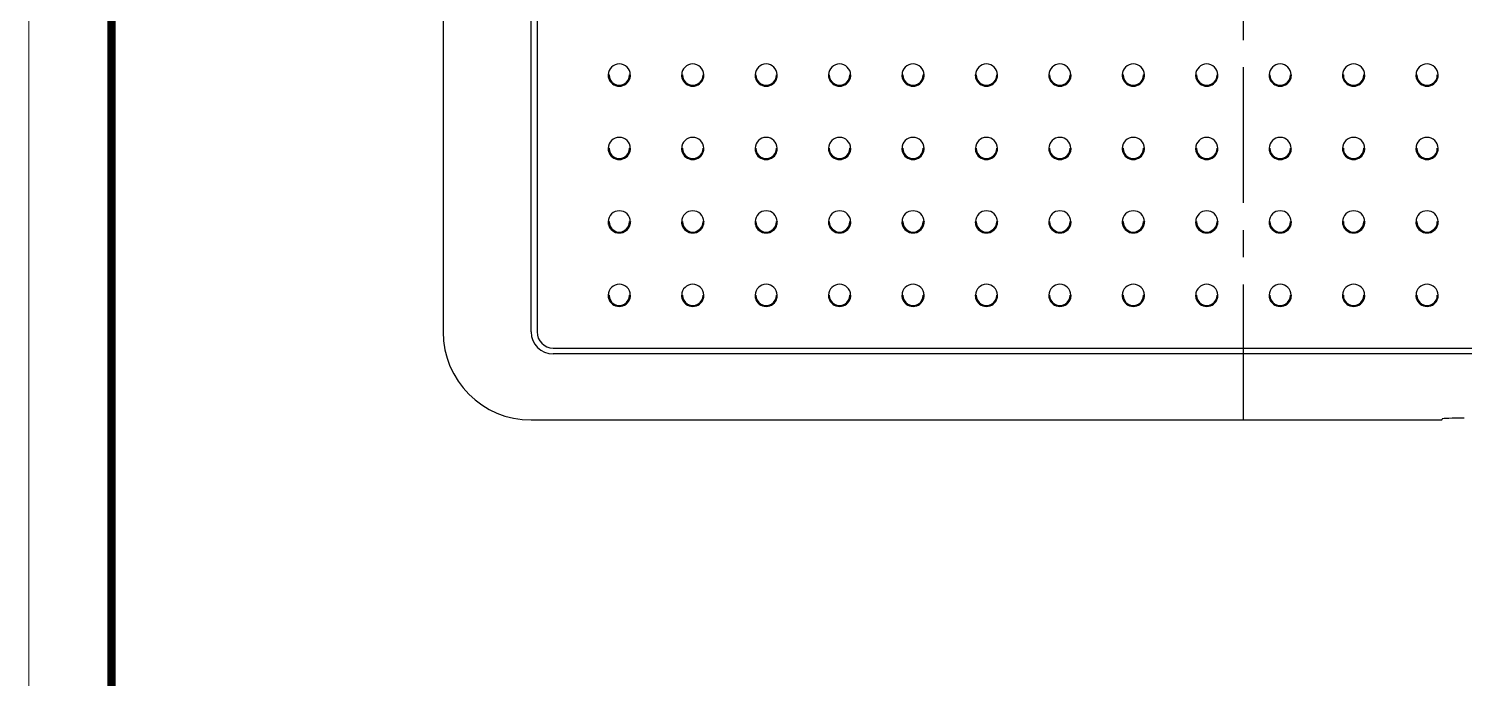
# Model space of a CAD drawing. Header units: millimetres. Extents: x 2151 to 2806, y 681 to 1136.
# Drawn here: x 2151.1 to 2346.6, y 919.2 to 1007.7 of the extents above; entities that cross this region are included whole.
import ezdxf

# ---------------------------------------------------------------- set-up
doc = ezdxf.new("R2010")
doc.units = ezdxf.units.MM
doc.linetypes.add('CENTER', pattern=[50.8, 31.75, -6.35, 6.35, -6.35])
doc.layers.add('from', color=7, linetype='Continuous', lineweight=13)

msp = doc.modelspace()

# ---------------------------------------------------------------- linework, layer by layer
at = {"color": 1, "linetype": 'CENTER', "ltscale": 0.582}
msp.add_line((2316.494, 954.39), (2316.494, 1099.89), dxfattribs=at)
at = {"color": 7, "linetype": 'Continuous'}
for p, q in [((2207.494, 1086.397), (2207.494, 966.382)), ((2219.494, 966.39), (2219.494, 1086.39)), ((2220.294, 1086.39), (2220.294, 966.39)), ((2230.095, 1001.414), (2229.995, 1001.414)), ((2232.994, 1001.414), (2232.894, 1001.414)), ((2233, 1001.409), (2233.005, 1001.403)), ((2240.095, 1001.414), (2239.995, 1001.414)), ((2242.994, 1001.414), (2242.894, 1001.414)), ((2243, 1001.409), (2243.005, 1001.403)), ((2250.095, 1001.414), (2249.995, 1001.414)), ((2252.994, 1001.414), (2252.894, 1001.414)), ((2253, 1001.409), (2253.005, 1001.403)), ((2260.095, 1001.414), (2259.995, 1001.414)), ((2262.994, 1001.414), (2262.894, 1001.414)), ((2263, 1001.409), (2263.005, 1001.403)), ((2270.095, 1001.414), (2269.995, 1001.414)), ((2272.994, 1001.414), (2272.894, 1001.414)), ((2273, 1001.409), (2273.005, 1001.403)), ((2280.095, 1001.414), (2279.995, 1001.414)), ((2282.994, 1001.414), (2282.894, 1001.414)), ((2283, 1001.409), (2283.005, 1001.403)), ((2290.095, 1001.414), (2289.995, 1001.414)), ((2292.994, 1001.414), (2292.894, 1001.414)), ((2293, 1001.409), (2293.005, 1001.403)), ((2300.095, 1001.414), (2299.995, 1001.414)), ((2302.994, 1001.414), (2302.894, 1001.414)), ((2303, 1001.409), (2303.005, 1001.403)), ((2310.095, 1001.414), (2309.995, 1001.414)), ((2312.994, 1001.414), (2312.894, 1001.414)), ((2313, 1001.409), (2313.005, 1001.403)), ((2320.095, 1001.414), (2319.995, 1001.414)), ((2322.994, 1001.414), (2322.894, 1001.414)), ((2323, 1001.409), (2323.005, 1001.403)), ((2330.095, 1001.414), (2329.995, 1001.414)), ((2332.994, 1001.414), (2332.894, 1001.414)), ((2333, 1001.409), (2333.005, 1001.403)), ((2340.095, 1001.414), (2339.995, 1001.414)), ((2342.994, 1001.414), (2342.894, 1001.414)), ((2343, 1001.409), (2343.005, 1001.403)), ((2230.095, 991.414), (2229.995, 991.414)), ((2232.994, 991.414), (2232.894, 991.414)), ((2233, 991.409), (2233.005, 991.403)), ((2240.095, 991.414), (2239.995, 991.414)), ((2242.994, 991.414), (2242.894, 991.414)), ((2243, 991.409), (2243.005, 991.403)), ((2250.095, 991.414), (2249.995, 991.414)), ((2252.994, 991.414), (2252.894, 991.414)), ((2253, 991.409), (2253.005, 991.403)), ((2260.095, 991.414), (2259.995, 991.414)), ((2262.994, 991.414), (2262.894, 991.414)), ((2263, 991.409), (2263.005, 991.403)), ((2270.095, 991.414), (2269.995, 991.414)), ((2272.994, 991.414), (2272.894, 991.414)), ((2273, 991.409), (2273.005, 991.403)), ((2280.095, 991.414), (2279.995, 991.414)), ((2282.994, 991.414), (2282.894, 991.414)), ((2283, 991.409), (2283.005, 991.403)), ((2290.095, 991.414), (2289.995, 991.414)), ((2292.994, 991.414), (2292.894, 991.414)), ((2293, 991.409), (2293.005, 991.403)), ((2300.095, 991.414), (2299.995, 991.414)), ((2302.994, 991.414), (2302.894, 991.414)), ((2303, 991.409), (2303.005, 991.403)), ((2310.095, 991.414), (2309.995, 991.414)), ((2312.994, 991.414), (2312.894, 991.414)), ((2313, 991.409), (2313.005, 991.403)), ((2320.095, 991.414), (2319.995, 991.414)), ((2322.994, 991.414), (2322.894, 991.414)), ((2323, 991.409), (2323.005, 991.403)), ((2330.095, 991.414), (2329.995, 991.414)), ((2332.994, 991.414), (2332.894, 991.414)), ((2333, 991.409), (2333.005, 991.403)), ((2340.095, 991.414), (2339.995, 991.414)), ((2342.994, 991.414), (2342.894, 991.414)), ((2343, 991.409), (2343.005, 991.403)), ((2230.095, 981.414), (2229.995, 981.414)), ((2232.994, 981.414), (2232.894, 981.414)), ((2233, 981.409), (2233.005, 981.403)), ((2240.095, 981.414), (2239.995, 981.414)), ((2242.994, 981.414), (2242.894, 981.414)), ((2243, 981.409), (2243.005, 981.403)), ((2250.095, 981.414), (2249.995, 981.414)), ((2252.994, 981.414), (2252.894, 981.414)), ((2253, 981.409), (2253.005, 981.403)), ((2260.095, 981.414), (2259.995, 981.414)), ((2262.994, 981.414), (2262.894, 981.414)), ((2263, 981.409), (2263.005, 981.403)), ((2270.095, 981.414), (2269.995, 981.414)), ((2272.994, 981.414), (2272.894, 981.414)), ((2273, 981.409), (2273.005, 981.403)), ((2280.095, 981.414), (2279.995, 981.414)), ((2282.994, 981.414), (2282.894, 981.414)), ((2283, 981.409), (2283.005, 981.403)), ((2290.095, 981.414), (2289.995, 981.414)), ((2292.994, 981.414), (2292.894, 981.414)), ((2293, 981.409), (2293.005, 981.403)), ((2300.095, 981.414), (2299.995, 981.414)), ((2302.994, 981.414), (2302.894, 981.414)), ((2303, 981.409), (2303.005, 981.403)), ((2310.095, 981.414), (2309.995, 981.414)), ((2312.994, 981.414), (2312.894, 981.414)), ((2313, 981.409), (2313.005, 981.403)), ((2320.095, 981.414), (2319.995, 981.414)), ((2322.994, 981.414), (2322.894, 981.414)), ((2323, 981.409), (2323.005, 981.403)), ((2330.095, 981.414), (2329.995, 981.414)), ((2332.994, 981.414), (2332.894, 981.414)), ((2333, 981.409), (2333.005, 981.403)), ((2340.095, 981.414), (2339.995, 981.414)), ((2342.994, 981.414), (2342.894, 981.414)), ((2343, 981.409), (2343.005, 981.403)), ((2230.095, 971.414), (2229.995, 971.414)), ((2232.994, 971.414), (2232.894, 971.414)), ((2233, 971.409), (2233.005, 971.403)), ((2240.095, 971.414), (2239.995, 971.414)), ((2242.994, 971.414), (2242.894, 971.414)), ((2243, 971.409), (2243.005, 971.403)), ((2250.095, 971.414), (2249.995, 971.414)), ((2252.994, 971.414), (2252.894, 971.414)), ((2253, 971.409), (2253.005, 971.403)), ((2260.095, 971.414), (2259.995, 971.414)), ((2262.994, 971.414), (2262.894, 971.414)), ((2263, 971.409), (2263.005, 971.403)), ((2270.095, 971.414), (2269.995, 971.414)), ((2272.994, 971.414), (2272.894, 971.414)), ((2273, 971.409), (2273.005, 971.403)), ((2280.095, 971.414), (2279.995, 971.414)), ((2282.994, 971.414), (2282.894, 971.414)), ((2283, 971.409), (2283.005, 971.403)), ((2290.095, 971.414), (2289.995, 971.414)), ((2292.994, 971.414), (2292.894, 971.414)), ((2293, 971.409), (2293.005, 971.403)), ((2300.095, 971.414), (2299.995, 971.414)), ((2302.994, 971.414), (2302.894, 971.414)), ((2303, 971.409), (2303.005, 971.403)), ((2310.095, 971.414), (2309.995, 971.414)), ((2312.994, 971.414), (2312.894, 971.414)), ((2313, 971.409), (2313.005, 971.403)), ((2320.095, 971.414), (2319.995, 971.414)), ((2322.994, 971.414), (2322.894, 971.414)), ((2323, 971.409), (2323.005, 971.403)), ((2330.095, 971.414), (2329.995, 971.414)), ((2332.994, 971.414), (2332.894, 971.414)), ((2333, 971.409), (2333.005, 971.403)), ((2340.095, 971.414), (2339.995, 971.414)), ((2342.994, 971.414), (2342.894, 971.414)), ((2343, 971.409), (2343.005, 971.403)), ((2222.494, 964.19), (2410.494, 964.19)), ((2410.494, 963.39), (2222.494, 963.39)), ((2219.487, 954.39), (2343.494, 954.39)), ((2343.494, 954.39), (2343.565, 954.531))]:
    msp.add_line(p, q, dxfattribs=at)
for centre, radius, start, end in [((2231.295, 1001.339), 1.319, 187.31204, 194.7472), ((2231.494, 1001.39), 1.5, 0.93375, 179.06625), ((2231.494, 1001.39), 1.524, 194.67807, 345.32193), ((2231.494, 1001.39), 1.4, 178.99954, 1.00046), ((2241.295, 1001.339), 1.319, 187.31203, 194.7472), ((2241.494, 1001.39), 1.5, 0.93375, 179.06625), ((2241.494, 1001.39), 1.524, 194.67807, 345.32193), ((2241.494, 1001.39), 1.4, 178.99954, 1.00046), ((2251.295, 1001.339), 1.319, 187.31203, 194.7472), ((2251.494, 1001.39), 1.5, 0.93375, 179.06625), ((2251.494, 1001.39), 1.524, 194.67807, 345.32193), ((2251.494, 1001.39), 1.4, 178.99954, 1.00046), ((2261.295, 1001.339), 1.319, 187.31203, 194.7472), ((2261.494, 1001.39), 1.5, 0.93375, 179.06625), ((2261.494, 1001.39), 1.524, 194.67807, 345.32193), ((2261.494, 1001.39), 1.4, 178.99954, 1.00046), ((2271.295, 1001.339), 1.319, 187.31203, 194.7472), ((2271.494, 1001.39), 1.5, 0.93375, 179.06625), ((2271.494, 1001.39), 1.524, 194.67807, 345.32193), ((2271.494, 1001.39), 1.4, 178.99954, 1.00046), ((2281.295, 1001.339), 1.319, 187.31203, 194.7472), ((2281.494, 1001.39), 1.5, 0.93375, 179.06625), ((2281.494, 1001.39), 1.524, 194.67807, 345.32193), ((2281.494, 1001.39), 1.4, 178.99954, 1.00046), ((2291.295, 1001.339), 1.319, 187.31203, 194.7472), ((2291.494, 1001.39), 1.5, 0.93375, 179.06625), ((2291.494, 1001.39), 1.524, 194.67807, 345.32193), ((2291.494, 1001.39), 1.4, 178.99954, 1.00046), ((2301.295, 1001.339), 1.319, 187.31203, 194.7472), ((2301.494, 1001.39), 1.5, 0.93375, 179.06625), ((2301.494, 1001.39), 1.524, 194.67807, 345.32193), ((2301.494, 1001.39), 1.4, 178.99954, 1.00046), ((2311.295, 1001.339), 1.319, 187.31203, 194.7472), ((2311.494, 1001.39), 1.5, 0.93375, 179.06625), ((2311.494, 1001.39), 1.524, 194.67807, 345.32193), ((2311.494, 1001.39), 1.4, 178.99954, 1.00046), ((2321.295, 1001.339), 1.319, 187.31203, 194.7472), ((2321.494, 1001.39), 1.5, 0.93375, 179.06625), ((2321.494, 1001.39), 1.524, 194.67807, 345.32193), ((2321.494, 1001.39), 1.4, 178.99954, 1.00046), ((2331.295, 1001.339), 1.319, 187.31203, 194.7472), ((2331.494, 1001.39), 1.5, 0.93375, 179.06625), ((2331.494, 1001.39), 1.524, 194.67807, 345.32193), ((2331.494, 1001.39), 1.4, 178.99954, 1.00046), ((2341.295, 1001.339), 1.319, 187.31203, 194.7472), ((2341.494, 1001.39), 1.5, 0.93375, 179.06625), ((2341.494, 1001.39), 1.524, 194.67807, 345.32193), ((2341.494, 1001.39), 1.4, 178.99954, 1.00046), ((2231.295, 991.339), 1.319, 187.31204, 194.7472), ((2231.494, 991.39), 1.5, 0.93375, 179.06625), ((2231.494, 991.39), 1.4, 178.99954, 1.00046), ((2241.295, 991.339), 1.319, 187.31203, 194.7472), ((2241.494, 991.39), 1.5, 0.93375, 179.06625), ((2241.494, 991.39), 1.4, 178.99954, 1.00046), ((2251.295, 991.339), 1.319, 187.31203, 194.7472), ((2251.494, 991.39), 1.5, 0.93375, 179.06625), ((2251.494, 991.39), 1.4, 178.99954, 1.00046), ((2261.295, 991.339), 1.319, 187.31203, 194.7472), ((2261.494, 991.39), 1.5, 0.93375, 179.06625), ((2261.494, 991.39), 1.4, 178.99954, 1.00046), ((2271.295, 991.339), 1.319, 187.31203, 194.7472), ((2271.494, 991.39), 1.5, 0.93375, 179.06625), ((2271.494, 991.39), 1.4, 178.99954, 1.00046), ((2281.295, 991.339), 1.319, 187.31203, 194.7472), ((2281.494, 991.39), 1.5, 0.93375, 179.06625), ((2281.494, 991.39), 1.4, 178.99954, 1.00046), ((2291.295, 991.339), 1.319, 187.31203, 194.7472), ((2291.494, 991.39), 1.5, 0.93375, 179.06625), ((2291.494, 991.39), 1.4, 178.99954, 1.00046), ((2301.295, 991.339), 1.319, 187.31203, 194.7472), ((2301.494, 991.39), 1.5, 0.93375, 179.06625), ((2301.494, 991.39), 1.4, 178.99954, 1.00046), ((2311.295, 991.339), 1.319, 187.31203, 194.7472), ((2311.494, 991.39), 1.5, 0.93375, 179.06625), ((2311.494, 991.39), 1.4, 178.99954, 1.00046), ((2321.295, 991.339), 1.319, 187.31203, 194.7472), ((2321.494, 991.39), 1.5, 0.93375, 179.06625), ((2321.494, 991.39), 1.4, 178.99954, 1.00046), ((2331.295, 991.339), 1.319, 187.31203, 194.7472), ((2331.494, 991.39), 1.5, 0.93375, 179.06625), ((2331.494, 991.39), 1.4, 178.99954, 1.00046), ((2341.295, 991.339), 1.319, 187.31203, 194.7472), ((2341.494, 991.39), 1.5, 0.93375, 179.06625), ((2341.494, 991.39), 1.4, 178.99954, 1.00046), ((2231.494, 991.39), 1.524, 194.67807, 345.32193), ((2241.494, 991.39), 1.524, 194.67807, 345.32193), ((2251.494, 991.39), 1.524, 194.67807, 345.32193), ((2261.494, 991.39), 1.524, 194.67807, 345.32193), ((2271.494, 991.39), 1.524, 194.67807, 345.32193), ((2281.494, 991.39), 1.524, 194.67807, 345.32193), ((2291.494, 991.39), 1.524, 194.67807, 345.32193), ((2301.494, 991.39), 1.524, 194.67807, 345.32193), ((2311.494, 991.39), 1.524, 194.67807, 345.32193), ((2321.494, 991.39), 1.524, 194.67807, 345.32193), ((2331.494, 991.39), 1.524, 194.67807, 345.32193), ((2341.494, 991.39), 1.524, 194.67807, 345.32193), ((2231.494, 981.39), 1.5, 0.93375, 179.06625), ((2231.494, 981.39), 1.4, 178.99954, 1.00046), ((2241.494, 981.39), 1.5, 0.93375, 179.06625), ((2241.494, 981.39), 1.4, 178.99954, 1.00046), ((2251.494, 981.39), 1.5, 0.93375, 179.06625), ((2251.494, 981.39), 1.4, 178.99954, 1.00046), ((2261.494, 981.39), 1.5, 0.93375, 179.06625), ((2261.494, 981.39), 1.4, 178.99954, 1.00046), ((2271.494, 981.39), 1.5, 0.93375, 179.06625), ((2271.494, 981.39), 1.4, 178.99954, 1.00046), ((2281.494, 981.39), 1.5, 0.93375, 179.06625), ((2281.494, 981.39), 1.4, 178.99954, 1.00046), ((2291.494, 981.39), 1.5, 0.93375, 179.06625), ((2291.494, 981.39), 1.4, 178.99954, 1.00046), ((2301.494, 981.39), 1.5, 0.93375, 179.06625), ((2301.494, 981.39), 1.4, 178.99954, 1.00046), ((2311.494, 981.39), 1.5, 0.93375, 179.06625), ((2311.494, 981.39), 1.4, 178.99954, 1.00046), ((2321.494, 981.39), 1.5, 0.93375, 179.06625), ((2321.494, 981.39), 1.4, 178.99954, 1.00046), ((2331.494, 981.39), 1.5, 0.93375, 179.06625), ((2331.494, 981.39), 1.4, 178.99954, 1.00046), ((2341.494, 981.39), 1.5, 0.93375, 179.06625), ((2341.494, 981.39), 1.4, 178.99954, 1.00046), ((2231.295, 981.339), 1.319, 187.31204, 194.7472), ((2231.494, 981.39), 1.524, 194.67807, 345.32193), ((2241.295, 981.339), 1.319, 187.31203, 194.7472), ((2241.494, 981.39), 1.524, 194.67807, 345.32193), ((2251.295, 981.339), 1.319, 187.31203, 194.7472), ((2251.494, 981.39), 1.524, 194.67807, 345.32193), ((2261.295, 981.339), 1.319, 187.31203, 194.7472), ((2261.494, 981.39), 1.524, 194.67807, 345.32193), ((2271.295, 981.339), 1.319, 187.31203, 194.7472), ((2271.494, 981.39), 1.524, 194.67807, 345.32193), ((2281.295, 981.339), 1.319, 187.31203, 194.7472), ((2281.494, 981.39), 1.524, 194.67807, 345.32193), ((2291.295, 981.339), 1.319, 187.31203, 194.7472), ((2291.494, 981.39), 1.524, 194.67807, 345.32193), ((2301.295, 981.339), 1.319, 187.31203, 194.7472), ((2301.494, 981.39), 1.524, 194.67807, 345.32193), ((2311.295, 981.339), 1.319, 187.31203, 194.7472), ((2311.494, 981.39), 1.524, 194.67807, 345.32193), ((2321.295, 981.339), 1.319, 187.31203, 194.7472), ((2321.494, 981.39), 1.524, 194.67807, 345.32193), ((2331.295, 981.339), 1.319, 187.31203, 194.7472), ((2331.494, 981.39), 1.524, 194.67807, 345.32193), ((2341.295, 981.339), 1.319, 187.31203, 194.7472), ((2341.494, 981.39), 1.524, 194.67807, 345.32193), ((2231.494, 971.39), 1.5, 0.93375, 179.06625), ((2241.494, 971.39), 1.5, 0.93375, 179.06625), ((2251.494, 971.39), 1.5, 0.93375, 179.06625), ((2261.494, 971.39), 1.5, 0.93375, 179.06625), ((2271.494, 971.39), 1.5, 0.93375, 179.06625), ((2281.494, 971.39), 1.5, 0.93375, 179.06625), ((2291.494, 971.39), 1.5, 0.93375, 179.06625), ((2301.494, 971.39), 1.5, 0.93375, 179.06625), ((2311.494, 971.39), 1.5, 0.93375, 179.06625), ((2321.494, 971.39), 1.5, 0.93375, 179.06625), ((2331.494, 971.39), 1.5, 0.93375, 179.06625), ((2341.494, 971.39), 1.5, 0.93375, 179.06625), ((2231.295, 971.339), 1.319, 187.31204, 194.7472), ((2231.494, 971.39), 1.524, 194.67807, 345.32193), ((2231.494, 971.39), 1.4, 178.99954, 1.00046), ((2241.295, 971.339), 1.319, 187.31203, 194.7472), ((2241.494, 971.39), 1.524, 194.67807, 345.32193), ((2241.494, 971.39), 1.4, 178.99954, 1.00046), ((2251.295, 971.339), 1.319, 187.31203, 194.7472), ((2251.494, 971.39), 1.524, 194.67807, 345.32193), ((2251.494, 971.39), 1.4, 178.99954, 1.00046), ((2261.295, 971.339), 1.319, 187.31203, 194.7472), ((2261.494, 971.39), 1.524, 194.67807, 345.32193), ((2261.494, 971.39), 1.4, 178.99954, 1.00046), ((2271.295, 971.339), 1.319, 187.31203, 194.7472), ((2271.494, 971.39), 1.524, 194.67807, 345.32193), ((2271.494, 971.39), 1.4, 178.99954, 1.00046), ((2281.295, 971.339), 1.319, 187.31203, 194.7472), ((2281.494, 971.39), 1.524, 194.67807, 345.32193), ((2281.494, 971.39), 1.4, 178.99954, 1.00046), ((2291.295, 971.339), 1.319, 187.31203, 194.7472), ((2291.494, 971.39), 1.524, 194.67807, 345.32193), ((2291.494, 971.39), 1.4, 178.99954, 1.00046), ((2301.295, 971.339), 1.319, 187.31203, 194.7472), ((2301.494, 971.39), 1.524, 194.67807, 345.32193), ((2301.494, 971.39), 1.4, 178.99954, 1.00046), ((2311.295, 971.339), 1.319, 187.31203, 194.7472), ((2311.494, 971.39), 1.524, 194.67807, 345.32193), ((2311.494, 971.39), 1.4, 178.99954, 1.00046), ((2321.295, 971.339), 1.319, 187.31203, 194.7472), ((2321.494, 971.39), 1.524, 194.67807, 345.32193), ((2321.494, 971.39), 1.4, 178.99954, 1.00046), ((2331.295, 971.339), 1.319, 187.31203, 194.7472), ((2331.494, 971.39), 1.524, 194.67807, 345.32193), ((2331.494, 971.39), 1.4, 178.99954, 1.00046), ((2341.295, 971.339), 1.319, 187.31203, 194.7472), ((2341.494, 971.39), 1.524, 194.67807, 345.32193), ((2341.494, 971.39), 1.4, 178.99954, 1.00046), ((2222.494, 966.39), 3, 180, 270), ((2222.494, 966.39), 2.2, 180, 270)]:
    msp.add_arc(centre, radius, start, end, dxfattribs=at)
for centre, major_axis, ratio, start_param, end_param in [((2219.502, 966.397), (8.496, 8.496), 0.9987828, -3.9263818, -2.3568035), ((2346.565, 954.529), (3, 0), 0.0349208, 1.5707963, 3.1241394)]:
    msp.add_ellipse(centre, major_axis=major_axis, ratio=ratio, start_param=start_param, end_param=end_param, dxfattribs=at)
for points, start_tangent, end_tangent in [([(2229.98, 1001.39), (2229.977, 1001.309), (2229.987, 1001.171)], (-0.12877, -0.9916745), (0.1259547, -0.992036)), ([(2229.981, 1001.399), (2229.98, 1001.39)], (-0.2560122, -0.9666735), (-0.12877, -0.9916745)), ([(2229.984, 1001.403), (2229.981, 1001.399)], (-0.7102542, -0.7039453), (-0.2560122, -0.9666735)), ([(2232.969, 1001.003), (2233.002, 1001.171), (2233.012, 1001.309), (2233.009, 1001.39)], (0.2533877, 0.9673648), (-0.12877, 0.9916745)), ([(2233.009, 1001.39), (2233.007, 1001.399), (2233.005, 1001.4)], (-0.12877, 0.9916745), (-0.964125, 0.2654486)), ([(2239.98, 1001.39), (2239.977, 1001.309), (2239.987, 1001.171)], (-0.12877, -0.9916745), (0.1259544, -0.992036)), ([(2239.981, 1001.399), (2239.98, 1001.39)], (-0.2560119, -0.9666736), (-0.12877, -0.9916745)), ([(2239.984, 1001.403), (2239.981, 1001.399)], (-0.7102542, -0.7039453), (-0.2560119, -0.9666736)), ([(2242.969, 1001.003), (2243.002, 1001.171), (2243.012, 1001.309), (2243.009, 1001.39)], (0.2533877, 0.9673648), (-0.12877, 0.9916745)), ([(2243.009, 1001.39), (2243.007, 1001.399), (2243.005, 1001.4)], (-0.12877, 0.9916745), (-0.9641251, 0.2654483)), ([(2249.98, 1001.39), (2249.977, 1001.309), (2249.987, 1001.171)], (-0.12877, -0.9916745), (0.1259544, -0.992036)), ([(2249.981, 1001.399), (2249.98, 1001.39)], (-0.2560119, -0.9666736), (-0.12877, -0.9916745)), ([(2249.984, 1001.403), (2249.981, 1001.399)], (-0.7102542, -0.7039453), (-0.2560119, -0.9666736)), ([(2252.969, 1001.003), (2253.002, 1001.171), (2253.012, 1001.309), (2253.009, 1001.39)], (0.2533877, 0.9673648), (-0.12877, 0.9916745)), ([(2253.009, 1001.39), (2253.007, 1001.399), (2253.005, 1001.4)], (-0.12877, 0.9916745), (-0.9641251, 0.2654483)), ([(2259.98, 1001.39), (2259.977, 1001.309), (2259.987, 1001.171)], (-0.12877, -0.9916745), (0.1259544, -0.992036)), ([(2259.981, 1001.399), (2259.98, 1001.39)], (-0.2560119, -0.9666736), (-0.12877, -0.9916745)), ([(2259.984, 1001.403), (2259.981, 1001.399)], (-0.7102542, -0.7039453), (-0.2560119, -0.9666736)), ([(2262.969, 1001.003), (2263.002, 1001.171), (2263.012, 1001.309), (2263.009, 1001.39)], (0.2533877, 0.9673648), (-0.12877, 0.9916745)), ([(2263.009, 1001.39), (2263.007, 1001.399), (2263.005, 1001.4)], (-0.12877, 0.9916745), (-0.9641251, 0.2654483)), ([(2269.98, 1001.39), (2269.977, 1001.309), (2269.987, 1001.171)], (-0.12877, -0.9916745), (0.1259544, -0.992036)), ([(2269.981, 1001.399), (2269.98, 1001.39)], (-0.2560119, -0.9666736), (-0.12877, -0.9916745)), ([(2269.984, 1001.403), (2269.981, 1001.399)], (-0.7102542, -0.7039453), (-0.2560119, -0.9666736)), ([(2272.969, 1001.003), (2273.002, 1001.171), (2273.012, 1001.309), (2273.009, 1001.39)], (0.2533877, 0.9673648), (-0.12877, 0.9916745)), ([(2273.009, 1001.39), (2273.007, 1001.399), (2273.005, 1001.4)], (-0.12877, 0.9916745), (-0.9641251, 0.2654483)), ([(2279.98, 1001.39), (2279.977, 1001.309), (2279.987, 1001.171)], (-0.12877, -0.9916745), (0.1259544, -0.992036)), ([(2279.981, 1001.399), (2279.98, 1001.39)], (-0.2560119, -0.9666736), (-0.12877, -0.9916745)), ([(2279.984, 1001.403), (2279.981, 1001.399)], (-0.7102542, -0.7039453), (-0.2560119, -0.9666736)), ([(2282.969, 1001.003), (2283.002, 1001.171), (2283.012, 1001.309), (2283.009, 1001.39)], (0.2533877, 0.9673648), (-0.12877, 0.9916745)), ([(2283.009, 1001.39), (2283.007, 1001.399), (2283.005, 1001.4)], (-0.12877, 0.9916745), (-0.9641251, 0.2654483)), ([(2289.98, 1001.39), (2289.977, 1001.309), (2289.987, 1001.171)], (-0.12877, -0.9916745), (0.1259544, -0.992036)), ([(2289.981, 1001.399), (2289.98, 1001.39)], (-0.2560119, -0.9666736), (-0.12877, -0.9916745)), ([(2289.984, 1001.403), (2289.981, 1001.399)], (-0.7102542, -0.7039453), (-0.2560119, -0.9666736)), ([(2292.969, 1001.003), (2293.002, 1001.171), (2293.012, 1001.309), (2293.009, 1001.39)], (0.2533877, 0.9673648), (-0.12877, 0.9916745)), ([(2293.009, 1001.39), (2293.007, 1001.399), (2293.005, 1001.4)], (-0.12877, 0.9916745), (-0.9641251, 0.2654483)), ([(2299.98, 1001.39), (2299.977, 1001.309), (2299.987, 1001.171)], (-0.12877, -0.9916745), (0.1259544, -0.992036)), ([(2299.981, 1001.399), (2299.98, 1001.39)], (-0.2560119, -0.9666736), (-0.12877, -0.9916745)), ([(2299.984, 1001.403), (2299.981, 1001.399)], (-0.7102542, -0.7039453), (-0.2560119, -0.9666736)), ([(2302.969, 1001.003), (2303.002, 1001.171), (2303.012, 1001.309), (2303.009, 1001.39)], (0.2533877, 0.9673648), (-0.12877, 0.9916745)), ([(2303.009, 1001.39), (2303.007, 1001.399), (2303.005, 1001.4)], (-0.12877, 0.9916745), (-0.9641251, 0.2654483)), ([(2309.98, 1001.39), (2309.977, 1001.309), (2309.987, 1001.171)], (-0.12877, -0.9916745), (0.1259544, -0.992036)), ([(2309.981, 1001.399), (2309.98, 1001.39)], (-0.2560119, -0.9666736), (-0.12877, -0.9916745)), ([(2309.984, 1001.403), (2309.981, 1001.399)], (-0.7102542, -0.7039453), (-0.2560119, -0.9666736)), ([(2312.969, 1001.003), (2313.002, 1001.171), (2313.012, 1001.309), (2313.009, 1001.39)], (0.2533877, 0.9673648), (-0.12877, 0.9916745)), ([(2313.009, 1001.39), (2313.007, 1001.399), (2313.005, 1001.4)], (-0.12877, 0.9916745), (-0.9641251, 0.2654483)), ([(2319.98, 1001.39), (2319.977, 1001.309), (2319.987, 1001.171)], (-0.12877, -0.9916745), (0.1259544, -0.992036)), ([(2319.981, 1001.399), (2319.98, 1001.39)], (-0.2560119, -0.9666736), (-0.12877, -0.9916745)), ([(2319.984, 1001.403), (2319.981, 1001.399)], (-0.7102542, -0.7039453), (-0.2560119, -0.9666736)), ([(2322.969, 1001.003), (2323.002, 1001.171), (2323.012, 1001.309), (2323.009, 1001.39)], (0.2533877, 0.9673648), (-0.12877, 0.9916745)), ([(2323.009, 1001.39), (2323.007, 1001.399), (2323.005, 1001.4)], (-0.12877, 0.9916745), (-0.9641251, 0.2654483)), ([(2329.98, 1001.39), (2329.977, 1001.309), (2329.987, 1001.171)], (-0.12877, -0.9916745), (0.1259544, -0.992036)), ([(2329.981, 1001.399), (2329.98, 1001.39)], (-0.2560119, -0.9666736), (-0.12877, -0.9916745)), ([(2329.984, 1001.403), (2329.981, 1001.399)], (-0.7102542, -0.7039453), (-0.2560119, -0.9666736)), ([(2332.969, 1001.003), (2333.002, 1001.171), (2333.012, 1001.309), (2333.009, 1001.39)], (0.2533877, 0.9673648), (-0.12877, 0.9916745)), ([(2333.009, 1001.39), (2333.007, 1001.399), (2333.005, 1001.4)], (-0.12877, 0.9916745), (-0.9641251, 0.2654483)), ([(2339.98, 1001.39), (2339.977, 1001.309), (2339.987, 1001.171)], (-0.12877, -0.9916745), (0.1259544, -0.992036)), ([(2339.981, 1001.399), (2339.98, 1001.39)], (-0.2560119, -0.9666736), (-0.12877, -0.9916745)), ([(2339.984, 1001.403), (2339.981, 1001.399)], (-0.7102542, -0.7039453), (-0.2560119, -0.9666736)), ([(2342.969, 1001.003), (2343.002, 1001.171), (2343.012, 1001.309), (2343.009, 1001.39)], (0.2533877, 0.9673648), (-0.12877, 0.9916745)), ([(2343.009, 1001.39), (2343.007, 1001.399), (2343.005, 1001.4)], (-0.12877, 0.9916745), (-0.9641251, 0.2654483)), ([(2229.98, 991.39), (2229.977, 991.309), (2229.987, 991.171)], (-0.12877, -0.9916745), (0.1259547, -0.992036)), ([(2229.981, 991.399), (2229.98, 991.39)], (-0.2560122, -0.9666735), (-0.12877, -0.9916745)), ([(2229.984, 991.403), (2229.981, 991.399)], (-0.7102542, -0.7039453), (-0.2560122, -0.9666735)), ([(2232.969, 991.003), (2233.002, 991.171), (2233.012, 991.309), (2233.009, 991.39)], (0.2533877, 0.9673648), (-0.12877, 0.9916745)), ([(2233.009, 991.39), (2233.007, 991.399), (2233.005, 991.4)], (-0.12877, 0.9916745), (-0.964125, 0.2654486)), ([(2239.98, 991.39), (2239.977, 991.309), (2239.987, 991.171)], (-0.12877, -0.9916745), (0.1259544, -0.992036)), ([(2239.981, 991.399), (2239.98, 991.39)], (-0.2560119, -0.9666736), (-0.12877, -0.9916745)), ([(2239.984, 991.403), (2239.981, 991.399)], (-0.7102542, -0.7039453), (-0.2560119, -0.9666736)), ([(2242.969, 991.003), (2243.002, 991.171), (2243.012, 991.309), (2243.009, 991.39)], (0.2533877, 0.9673648), (-0.12877, 0.9916745)), ([(2243.009, 991.39), (2243.007, 991.399), (2243.005, 991.4)], (-0.12877, 0.9916745), (-0.9641251, 0.2654483)), ([(2249.98, 991.39), (2249.977, 991.309), (2249.987, 991.171)], (-0.12877, -0.9916745), (0.1259544, -0.992036)), ([(2249.981, 991.399), (2249.98, 991.39)], (-0.2560119, -0.9666736), (-0.12877, -0.9916745)), ([(2249.984, 991.403), (2249.981, 991.399)], (-0.7102542, -0.7039453), (-0.2560119, -0.9666736)), ([(2252.969, 991.003), (2253.002, 991.171), (2253.012, 991.309), (2253.009, 991.39)], (0.2533877, 0.9673648), (-0.12877, 0.9916745)), ([(2253.009, 991.39), (2253.007, 991.399), (2253.005, 991.4)], (-0.12877, 0.9916745), (-0.9641251, 0.2654483)), ([(2259.98, 991.39), (2259.977, 991.309), (2259.987, 991.171)], (-0.12877, -0.9916745), (0.1259544, -0.992036)), ([(2259.981, 991.399), (2259.98, 991.39)], (-0.2560119, -0.9666736), (-0.12877, -0.9916745)), ([(2259.984, 991.403), (2259.981, 991.399)], (-0.7102542, -0.7039453), (-0.2560119, -0.9666736)), ([(2262.969, 991.003), (2263.002, 991.171), (2263.012, 991.309), (2263.009, 991.39)], (0.2533877, 0.9673648), (-0.12877, 0.9916745)), ([(2263.009, 991.39), (2263.007, 991.399), (2263.005, 991.4)], (-0.12877, 0.9916745), (-0.9641251, 0.2654483)), ([(2269.98, 991.39), (2269.977, 991.309), (2269.987, 991.171)], (-0.12877, -0.9916745), (0.1259544, -0.992036)), ([(2269.981, 991.399), (2269.98, 991.39)], (-0.2560119, -0.9666736), (-0.12877, -0.9916745)), ([(2269.984, 991.403), (2269.981, 991.399)], (-0.7102542, -0.7039453), (-0.2560119, -0.9666736)), ([(2272.969, 991.003), (2273.002, 991.171), (2273.012, 991.309), (2273.009, 991.39)], (0.2533877, 0.9673648), (-0.12877, 0.9916745)), ([(2273.009, 991.39), (2273.007, 991.399), (2273.005, 991.4)], (-0.12877, 0.9916745), (-0.9641251, 0.2654483)), ([(2279.98, 991.39), (2279.977, 991.309), (2279.987, 991.171)], (-0.12877, -0.9916745), (0.1259544, -0.992036)), ([(2279.981, 991.399), (2279.98, 991.39)], (-0.2560119, -0.9666736), (-0.12877, -0.9916745)), ([(2279.984, 991.403), (2279.981, 991.399)], (-0.7102542, -0.7039453), (-0.2560119, -0.9666736)), ([(2282.969, 991.003), (2283.002, 991.171), (2283.012, 991.309), (2283.009, 991.39)], (0.2533877, 0.9673648), (-0.12877, 0.9916745)), ([(2283.009, 991.39), (2283.007, 991.399), (2283.005, 991.4)], (-0.12877, 0.9916745), (-0.9641251, 0.2654483)), ([(2289.98, 991.39), (2289.977, 991.309), (2289.987, 991.171)], (-0.12877, -0.9916745), (0.1259544, -0.992036)), ([(2289.981, 991.399), (2289.98, 991.39)], (-0.2560119, -0.9666736), (-0.12877, -0.9916745)), ([(2289.984, 991.403), (2289.981, 991.399)], (-0.7102542, -0.7039453), (-0.2560119, -0.9666736)), ([(2292.969, 991.003), (2293.002, 991.171), (2293.012, 991.309), (2293.009, 991.39)], (0.2533877, 0.9673648), (-0.12877, 0.9916745)), ([(2293.009, 991.39), (2293.007, 991.399), (2293.005, 991.4)], (-0.12877, 0.9916745), (-0.9641251, 0.2654483)), ([(2299.98, 991.39), (2299.977, 991.309), (2299.987, 991.171)], (-0.12877, -0.9916745), (0.1259544, -0.992036)), ([(2299.981, 991.399), (2299.98, 991.39)], (-0.2560119, -0.9666736), (-0.12877, -0.9916745)), ([(2299.984, 991.403), (2299.981, 991.399)], (-0.7102542, -0.7039453), (-0.2560119, -0.9666736)), ([(2302.969, 991.003), (2303.002, 991.171), (2303.012, 991.309), (2303.009, 991.39)], (0.2533877, 0.9673648), (-0.12877, 0.9916745)), ([(2303.009, 991.39), (2303.007, 991.399), (2303.005, 991.4)], (-0.12877, 0.9916745), (-0.9641251, 0.2654483)), ([(2309.98, 991.39), (2309.977, 991.309), (2309.987, 991.171)], (-0.12877, -0.9916745), (0.1259544, -0.992036)), ([(2309.981, 991.399), (2309.98, 991.39)], (-0.2560119, -0.9666736), (-0.12877, -0.9916745)), ([(2309.984, 991.403), (2309.981, 991.399)], (-0.7102542, -0.7039453), (-0.2560119, -0.9666736)), ([(2312.969, 991.003), (2313.002, 991.171), (2313.012, 991.309), (2313.009, 991.39)], (0.2533877, 0.9673648), (-0.12877, 0.9916745)), ([(2313.009, 991.39), (2313.007, 991.399), (2313.005, 991.4)], (-0.12877, 0.9916745), (-0.9641251, 0.2654483)), ([(2319.98, 991.39), (2319.977, 991.309), (2319.987, 991.171)], (-0.12877, -0.9916745), (0.1259544, -0.992036)), ([(2319.981, 991.399), (2319.98, 991.39)], (-0.2560119, -0.9666736), (-0.12877, -0.9916745)), ([(2319.984, 991.403), (2319.981, 991.399)], (-0.7102542, -0.7039453), (-0.2560119, -0.9666736)), ([(2322.969, 991.003), (2323.002, 991.171), (2323.012, 991.309), (2323.009, 991.39)], (0.2533877, 0.9673648), (-0.12877, 0.9916745)), ([(2323.009, 991.39), (2323.007, 991.399), (2323.005, 991.4)], (-0.12877, 0.9916745), (-0.9641251, 0.2654483)), ([(2329.98, 991.39), (2329.977, 991.309), (2329.987, 991.171)], (-0.12877, -0.9916745), (0.1259544, -0.992036)), ([(2329.981, 991.399), (2329.98, 991.39)], (-0.2560119, -0.9666736), (-0.12877, -0.9916745)), ([(2329.984, 991.403), (2329.981, 991.399)], (-0.7102542, -0.7039453), (-0.2560119, -0.9666736)), ([(2332.969, 991.003), (2333.002, 991.171), (2333.012, 991.309), (2333.009, 991.39)], (0.2533877, 0.9673648), (-0.12877, 0.9916745)), ([(2333.009, 991.39), (2333.007, 991.399), (2333.005, 991.4)], (-0.12877, 0.9916745), (-0.9641251, 0.2654483)), ([(2339.98, 991.39), (2339.977, 991.309), (2339.987, 991.171)], (-0.12877, -0.9916745), (0.1259544, -0.992036)), ([(2339.981, 991.399), (2339.98, 991.39)], (-0.2560119, -0.9666736), (-0.12877, -0.9916745)), ([(2339.984, 991.403), (2339.981, 991.399)], (-0.7102542, -0.7039453), (-0.2560119, -0.9666736)), ([(2342.969, 991.003), (2343.002, 991.171), (2343.012, 991.309), (2343.009, 991.39)], (0.2533877, 0.9673648), (-0.12877, 0.9916745)), ([(2343.009, 991.39), (2343.007, 991.399), (2343.005, 991.4)], (-0.12877, 0.9916745), (-0.9641251, 0.2654483)), ([(2229.981, 981.399), (2229.98, 981.39)], (-0.2560122, -0.9666735), (-0.12877, -0.9916745)), ([(2229.984, 981.403), (2229.981, 981.399)], (-0.7102542, -0.7039453), (-0.2560122, -0.9666735)), ([(2233.009, 981.39), (2233.007, 981.399), (2233.005, 981.4)], (-0.12877, 0.9916745), (-0.964125, 0.2654486)), ([(2239.981, 981.399), (2239.98, 981.39)], (-0.2560119, -0.9666736), (-0.12877, -0.9916745)), ([(2239.984, 981.403), (2239.981, 981.399)], (-0.7102542, -0.7039453), (-0.2560119, -0.9666736)), ([(2243.009, 981.39), (2243.007, 981.399), (2243.005, 981.4)], (-0.12877, 0.9916745), (-0.9641251, 0.2654483)), ([(2249.981, 981.399), (2249.98, 981.39)], (-0.2560119, -0.9666736), (-0.12877, -0.9916745)), ([(2249.984, 981.403), (2249.981, 981.399)], (-0.7102542, -0.7039453), (-0.2560119, -0.9666736)), ([(2253.009, 981.39), (2253.007, 981.399), (2253.005, 981.4)], (-0.12877, 0.9916745), (-0.9641251, 0.2654483)), ([(2259.981, 981.399), (2259.98, 981.39)], (-0.2560119, -0.9666736), (-0.12877, -0.9916745)), ([(2259.984, 981.403), (2259.981, 981.399)], (-0.7102542, -0.7039453), (-0.2560119, -0.9666736)), ([(2263.009, 981.39), (2263.007, 981.399), (2263.005, 981.4)], (-0.12877, 0.9916745), (-0.9641251, 0.2654483)), ([(2269.981, 981.399), (2269.98, 981.39)], (-0.2560119, -0.9666736), (-0.12877, -0.9916745)), ([(2269.984, 981.403), (2269.981, 981.399)], (-0.7102542, -0.7039453), (-0.2560119, -0.9666736)), ([(2273.009, 981.39), (2273.007, 981.399), (2273.005, 981.4)], (-0.12877, 0.9916745), (-0.9641251, 0.2654483)), ([(2279.981, 981.399), (2279.98, 981.39)], (-0.2560119, -0.9666736), (-0.12877, -0.9916745)), ([(2279.984, 981.403), (2279.981, 981.399)], (-0.7102542, -0.7039453), (-0.2560119, -0.9666736)), ([(2283.009, 981.39), (2283.007, 981.399), (2283.005, 981.4)], (-0.12877, 0.9916745), (-0.9641251, 0.2654483)), ([(2289.981, 981.399), (2289.98, 981.39)], (-0.2560119, -0.9666736), (-0.12877, -0.9916745)), ([(2289.984, 981.403), (2289.981, 981.399)], (-0.7102542, -0.7039453), (-0.2560119, -0.9666736)), ([(2293.009, 981.39), (2293.007, 981.399), (2293.005, 981.4)], (-0.12877, 0.9916745), (-0.9641251, 0.2654483)), ([(2299.981, 981.399), (2299.98, 981.39)], (-0.2560119, -0.9666736), (-0.12877, -0.9916745)), ([(2299.984, 981.403), (2299.981, 981.399)], (-0.7102542, -0.7039453), (-0.2560119, -0.9666736)), ([(2303.009, 981.39), (2303.007, 981.399), (2303.005, 981.4)], (-0.12877, 0.9916745), (-0.9641251, 0.2654483)), ([(2309.981, 981.399), (2309.98, 981.39)], (-0.2560119, -0.9666736), (-0.12877, -0.9916745)), ([(2309.984, 981.403), (2309.981, 981.399)], (-0.7102542, -0.7039453), (-0.2560119, -0.9666736)), ([(2313.009, 981.39), (2313.007, 981.399), (2313.005, 981.4)], (-0.12877, 0.9916745), (-0.9641251, 0.2654483)), ([(2319.981, 981.399), (2319.98, 981.39)], (-0.2560119, -0.9666736), (-0.12877, -0.9916745)), ([(2319.984, 981.403), (2319.981, 981.399)], (-0.7102542, -0.7039453), (-0.2560119, -0.9666736)), ([(2323.009, 981.39), (2323.007, 981.399), (2323.005, 981.4)], (-0.12877, 0.9916745), (-0.9641251, 0.2654483)), ([(2329.981, 981.399), (2329.98, 981.39)], (-0.2560119, -0.9666736), (-0.12877, -0.9916745)), ([(2329.984, 981.403), (2329.981, 981.399)], (-0.7102542, -0.7039453), (-0.2560119, -0.9666736)), ([(2333.009, 981.39), (2333.007, 981.399), (2333.005, 981.4)], (-0.12877, 0.9916745), (-0.9641251, 0.2654483)), ([(2339.981, 981.399), (2339.98, 981.39)], (-0.2560119, -0.9666736), (-0.12877, -0.9916745)), ([(2339.984, 981.403), (2339.981, 981.399)], (-0.7102542, -0.7039453), (-0.2560119, -0.9666736)), ([(2343.009, 981.39), (2343.007, 981.399), (2343.005, 981.4)], (-0.12877, 0.9916745), (-0.9641251, 0.2654483)), ([(2229.98, 981.39), (2229.977, 981.309), (2229.987, 981.171)], (-0.12877, -0.9916745), (0.1259547, -0.992036)), ([(2232.969, 981.003), (2233.002, 981.171), (2233.012, 981.309), (2233.009, 981.39)], (0.2533877, 0.9673648), (-0.12877, 0.9916745)), ([(2239.98, 981.39), (2239.977, 981.309), (2239.987, 981.171)], (-0.12877, -0.9916745), (0.1259544, -0.992036)), ([(2242.969, 981.003), (2243.002, 981.171), (2243.012, 981.309), (2243.009, 981.39)], (0.2533877, 0.9673648), (-0.12877, 0.9916745)), ([(2249.98, 981.39), (2249.977, 981.309), (2249.987, 981.171)], (-0.12877, -0.9916745), (0.1259544, -0.992036)), ([(2252.969, 981.003), (2253.002, 981.171), (2253.012, 981.309), (2253.009, 981.39)], (0.2533877, 0.9673648), (-0.12877, 0.9916745)), ([(2259.98, 981.39), (2259.977, 981.309), (2259.987, 981.171)], (-0.12877, -0.9916745), (0.1259544, -0.992036)), ([(2262.969, 981.003), (2263.002, 981.171), (2263.012, 981.309), (2263.009, 981.39)], (0.2533877, 0.9673648), (-0.12877, 0.9916745)), ([(2269.98, 981.39), (2269.977, 981.309), (2269.987, 981.171)], (-0.12877, -0.9916745), (0.1259544, -0.992036)), ([(2272.969, 981.003), (2273.002, 981.171), (2273.012, 981.309), (2273.009, 981.39)], (0.2533877, 0.9673648), (-0.12877, 0.9916745)), ([(2279.98, 981.39), (2279.977, 981.309), (2279.987, 981.171)], (-0.12877, -0.9916745), (0.1259544, -0.992036)), ([(2282.969, 981.003), (2283.002, 981.171), (2283.012, 981.309), (2283.009, 981.39)], (0.2533877, 0.9673648), (-0.12877, 0.9916745)), ([(2289.98, 981.39), (2289.977, 981.309), (2289.987, 981.171)], (-0.12877, -0.9916745), (0.1259544, -0.992036)), ([(2292.969, 981.003), (2293.002, 981.171), (2293.012, 981.309), (2293.009, 981.39)], (0.2533877, 0.9673648), (-0.12877, 0.9916745)), ([(2299.98, 981.39), (2299.977, 981.309), (2299.987, 981.171)], (-0.12877, -0.9916745), (0.1259544, -0.992036)), ([(2302.969, 981.003), (2303.002, 981.171), (2303.012, 981.309), (2303.009, 981.39)], (0.2533877, 0.9673648), (-0.12877, 0.9916745)), ([(2309.98, 981.39), (2309.977, 981.309), (2309.987, 981.171)], (-0.12877, -0.9916745), (0.1259544, -0.992036)), ([(2312.969, 981.003), (2313.002, 981.171), (2313.012, 981.309), (2313.009, 981.39)], (0.2533877, 0.9673648), (-0.12877, 0.9916745)), ([(2319.98, 981.39), (2319.977, 981.309), (2319.987, 981.171)], (-0.12877, -0.9916745), (0.1259544, -0.992036)), ([(2322.969, 981.003), (2323.002, 981.171), (2323.012, 981.309), (2323.009, 981.39)], (0.2533877, 0.9673648), (-0.12877, 0.9916745)), ([(2329.98, 981.39), (2329.977, 981.309), (2329.987, 981.171)], (-0.12877, -0.9916745), (0.1259544, -0.992036)), ([(2332.969, 981.003), (2333.002, 981.171), (2333.012, 981.309), (2333.009, 981.39)], (0.2533877, 0.9673648), (-0.12877, 0.9916745)), ([(2339.98, 981.39), (2339.977, 981.309), (2339.987, 981.171)], (-0.12877, -0.9916745), (0.1259544, -0.992036)), ([(2342.969, 981.003), (2343.002, 981.171), (2343.012, 981.309), (2343.009, 981.39)], (0.2533877, 0.9673648), (-0.12877, 0.9916745)), ([(2229.98, 971.39), (2229.977, 971.309), (2229.987, 971.171)], (-0.12877, -0.9916745), (0.1259547, -0.992036)), ([(2229.981, 971.399), (2229.98, 971.39)], (-0.2560122, -0.9666735), (-0.12877, -0.9916745)), ([(2229.984, 971.403), (2229.981, 971.399)], (-0.7102542, -0.7039453), (-0.2560122, -0.9666735)), ([(2232.969, 971.003), (2233.002, 971.171), (2233.012, 971.309), (2233.009, 971.39)], (0.2533877, 0.9673648), (-0.12877, 0.9916745)), ([(2233.009, 971.39), (2233.007, 971.399), (2233.005, 971.4)], (-0.12877, 0.9916745), (-0.964125, 0.2654486)), ([(2239.98, 971.39), (2239.977, 971.309), (2239.987, 971.171)], (-0.12877, -0.9916745), (0.1259544, -0.992036)), ([(2239.981, 971.399), (2239.98, 971.39)], (-0.2560119, -0.9666736), (-0.12877, -0.9916745)), ([(2239.984, 971.403), (2239.981, 971.399)], (-0.7102542, -0.7039453), (-0.2560119, -0.9666736)), ([(2242.969, 971.003), (2243.002, 971.171), (2243.012, 971.309), (2243.009, 971.39)], (0.2533877, 0.9673648), (-0.12877, 0.9916745)), ([(2243.009, 971.39), (2243.007, 971.399), (2243.005, 971.4)], (-0.12877, 0.9916745), (-0.9641251, 0.2654483)), ([(2249.98, 971.39), (2249.977, 971.309), (2249.987, 971.171)], (-0.12877, -0.9916745), (0.1259544, -0.992036)), ([(2249.981, 971.399), (2249.98, 971.39)], (-0.2560119, -0.9666736), (-0.12877, -0.9916745)), ([(2249.984, 971.403), (2249.981, 971.399)], (-0.7102542, -0.7039453), (-0.2560119, -0.9666736)), ([(2252.969, 971.003), (2253.002, 971.171), (2253.012, 971.309), (2253.009, 971.39)], (0.2533877, 0.9673648), (-0.12877, 0.9916745)), ([(2253.009, 971.39), (2253.007, 971.399), (2253.005, 971.4)], (-0.12877, 0.9916745), (-0.9641251, 0.2654483)), ([(2259.98, 971.39), (2259.977, 971.309), (2259.987, 971.171)], (-0.12877, -0.9916745), (0.1259544, -0.992036)), ([(2259.981, 971.399), (2259.98, 971.39)], (-0.2560119, -0.9666736), (-0.12877, -0.9916745)), ([(2259.984, 971.403), (2259.981, 971.399)], (-0.7102542, -0.7039453), (-0.2560119, -0.9666736)), ([(2262.969, 971.003), (2263.002, 971.171), (2263.012, 971.309), (2263.009, 971.39)], (0.2533877, 0.9673648), (-0.12877, 0.9916745)), ([(2263.009, 971.39), (2263.007, 971.399), (2263.005, 971.4)], (-0.12877, 0.9916745), (-0.9641251, 0.2654483)), ([(2269.98, 971.39), (2269.977, 971.309), (2269.987, 971.171)], (-0.12877, -0.9916745), (0.1259544, -0.992036)), ([(2269.981, 971.399), (2269.98, 971.39)], (-0.2560119, -0.9666736), (-0.12877, -0.9916745)), ([(2269.984, 971.403), (2269.981, 971.399)], (-0.7102542, -0.7039453), (-0.2560119, -0.9666736)), ([(2272.969, 971.003), (2273.002, 971.171), (2273.012, 971.309), (2273.009, 971.39)], (0.2533877, 0.9673648), (-0.12877, 0.9916745)), ([(2273.009, 971.39), (2273.007, 971.399), (2273.005, 971.4)], (-0.12877, 0.9916745), (-0.9641251, 0.2654483)), ([(2279.98, 971.39), (2279.977, 971.309), (2279.987, 971.171)], (-0.12877, -0.9916745), (0.1259544, -0.992036)), ([(2279.981, 971.399), (2279.98, 971.39)], (-0.2560119, -0.9666736), (-0.12877, -0.9916745)), ([(2279.984, 971.403), (2279.981, 971.399)], (-0.7102542, -0.7039453), (-0.2560119, -0.9666736)), ([(2282.969, 971.003), (2283.002, 971.171), (2283.012, 971.309), (2283.009, 971.39)], (0.2533877, 0.9673648), (-0.12877, 0.9916745)), ([(2283.009, 971.39), (2283.007, 971.399), (2283.005, 971.4)], (-0.12877, 0.9916745), (-0.9641251, 0.2654483)), ([(2289.98, 971.39), (2289.977, 971.309), (2289.987, 971.171)], (-0.12877, -0.9916745), (0.1259544, -0.992036)), ([(2289.981, 971.399), (2289.98, 971.39)], (-0.2560119, -0.9666736), (-0.12877, -0.9916745)), ([(2289.984, 971.403), (2289.981, 971.399)], (-0.7102542, -0.7039453), (-0.2560119, -0.9666736)), ([(2292.969, 971.003), (2293.002, 971.171), (2293.012, 971.309), (2293.009, 971.39)], (0.2533877, 0.9673648), (-0.12877, 0.9916745)), ([(2293.009, 971.39), (2293.007, 971.399), (2293.005, 971.4)], (-0.12877, 0.9916745), (-0.9641251, 0.2654483)), ([(2299.98, 971.39), (2299.977, 971.309), (2299.987, 971.171)], (-0.12877, -0.9916745), (0.1259544, -0.992036)), ([(2299.981, 971.399), (2299.98, 971.39)], (-0.2560119, -0.9666736), (-0.12877, -0.9916745)), ([(2299.984, 971.403), (2299.981, 971.399)], (-0.7102542, -0.7039453), (-0.2560119, -0.9666736)), ([(2302.969, 971.003), (2303.002, 971.171), (2303.012, 971.309), (2303.009, 971.39)], (0.2533877, 0.9673648), (-0.12877, 0.9916745)), ([(2303.009, 971.39), (2303.007, 971.399), (2303.005, 971.4)], (-0.12877, 0.9916745), (-0.9641251, 0.2654483)), ([(2309.98, 971.39), (2309.977, 971.309), (2309.987, 971.171)], (-0.12877, -0.9916745), (0.1259544, -0.992036)), ([(2309.981, 971.399), (2309.98, 971.39)], (-0.2560119, -0.9666736), (-0.12877, -0.9916745)), ([(2309.984, 971.403), (2309.981, 971.399)], (-0.7102542, -0.7039453), (-0.2560119, -0.9666736)), ([(2312.969, 971.003), (2313.002, 971.171), (2313.012, 971.309), (2313.009, 971.39)], (0.2533877, 0.9673648), (-0.12877, 0.9916745)), ([(2313.009, 971.39), (2313.007, 971.399), (2313.005, 971.4)], (-0.12877, 0.9916745), (-0.9641251, 0.2654483)), ([(2319.98, 971.39), (2319.977, 971.309), (2319.987, 971.171)], (-0.12877, -0.9916745), (0.1259544, -0.992036)), ([(2319.981, 971.399), (2319.98, 971.39)], (-0.2560119, -0.9666736), (-0.12877, -0.9916745)), ([(2319.984, 971.403), (2319.981, 971.399)], (-0.7102542, -0.7039453), (-0.2560119, -0.9666736)), ([(2322.969, 971.003), (2323.002, 971.171), (2323.012, 971.309), (2323.009, 971.39)], (0.2533877, 0.9673648), (-0.12877, 0.9916745)), ([(2323.009, 971.39), (2323.007, 971.399), (2323.005, 971.4)], (-0.12877, 0.9916745), (-0.9641251, 0.2654483)), ([(2329.98, 971.39), (2329.977, 971.309), (2329.987, 971.171)], (-0.12877, -0.9916745), (0.1259544, -0.992036)), ([(2329.981, 971.399), (2329.98, 971.39)], (-0.2560119, -0.9666736), (-0.12877, -0.9916745)), ([(2329.984, 971.403), (2329.981, 971.399)], (-0.7102542, -0.7039453), (-0.2560119, -0.9666736)), ([(2332.969, 971.003), (2333.002, 971.171), (2333.012, 971.309), (2333.009, 971.39)], (0.2533877, 0.9673648), (-0.12877, 0.9916745)), ([(2333.009, 971.39), (2333.007, 971.399), (2333.005, 971.4)], (-0.12877, 0.9916745), (-0.9641251, 0.2654483)), ([(2339.98, 971.39), (2339.977, 971.309), (2339.987, 971.171)], (-0.12877, -0.9916745), (0.1259544, -0.992036)), ([(2339.981, 971.399), (2339.98, 971.39)], (-0.2560119, -0.9666736), (-0.12877, -0.9916745)), ([(2339.984, 971.403), (2339.981, 971.399)], (-0.7102542, -0.7039453), (-0.2560119, -0.9666736)), ([(2342.969, 971.003), (2343.002, 971.171), (2343.012, 971.309), (2343.009, 971.39)], (0.2533877, 0.9673648), (-0.12877, 0.9916745)), ([(2343.009, 971.39), (2343.007, 971.399), (2343.005, 971.4)], (-0.12877, 0.9916745), (-0.9641251, 0.2654483))]:
    msp.add_spline(points, degree=3, dxfattribs=dict(at, start_tangent=start_tangent, end_tangent=end_tangent))
at = {"layer": 'from'}
msp.add_lwpolyline([(2151.068, 680.947), (2806.279, 680.947), (2806.279, 1136.259), (2151.068, 1136.259)], close=True, dxfattribs=at)
at = {"layer": 'from', "const_width": 1.129}
msp.add_lwpolyline([(2162.36, 692.239), (2162.36, 1124.967), (2794.987, 1124.967), (2794.987, 692.239), (2162.36, 692.239)], dxfattribs=at)

doc.saveas('drawing.dxf')
